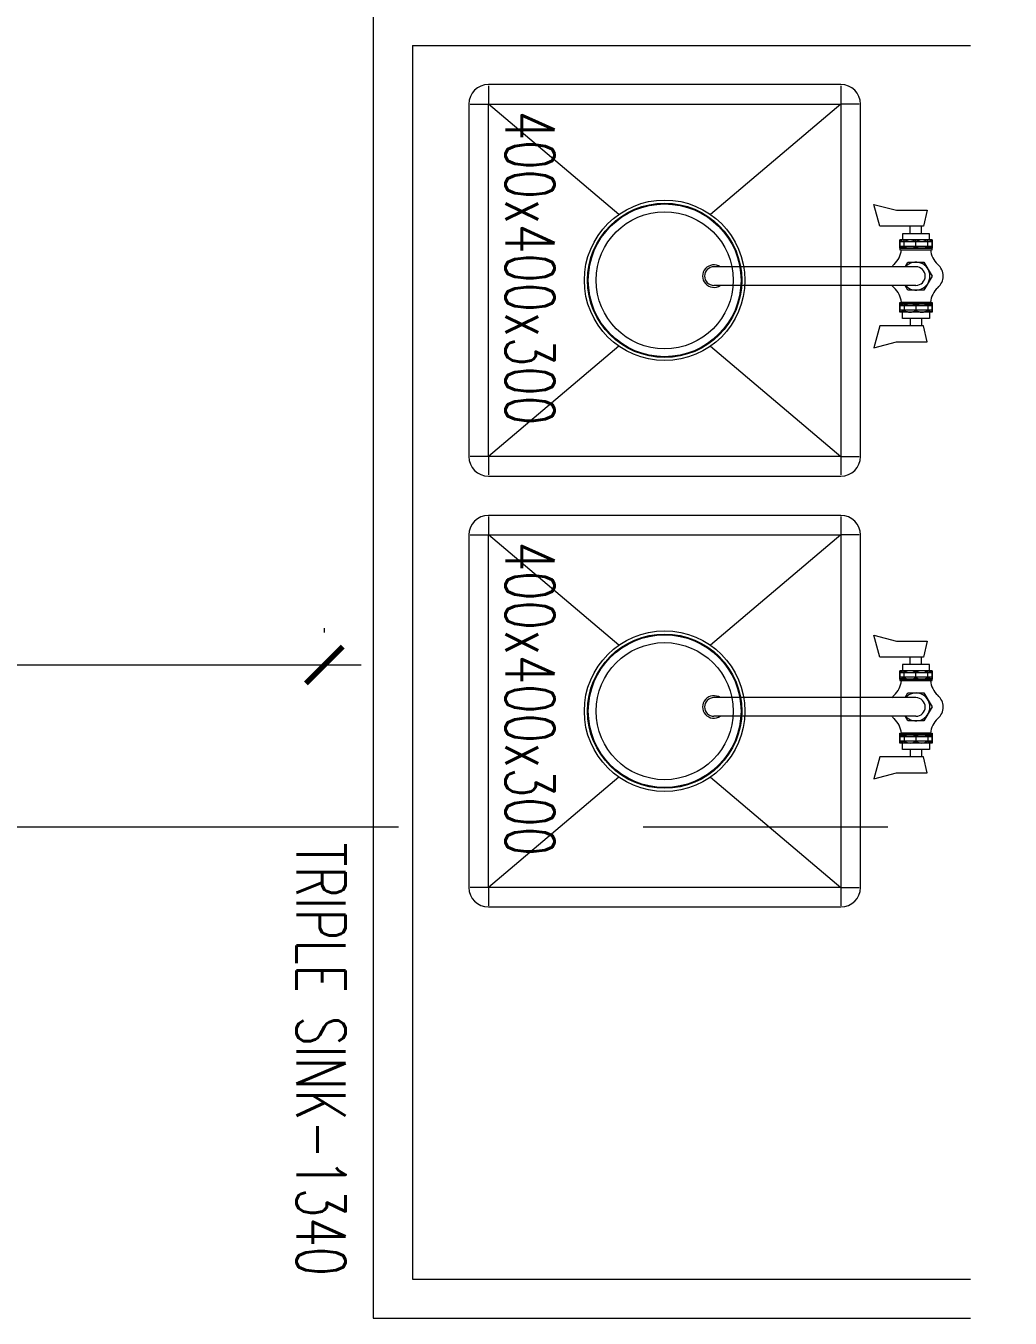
# Model space of a CAD drawing. Header units: millimetres. Extents: x 886808 to 1650903, y -1008069 to 230892.
# Drawn here: x 938053 to 939058, y -347901 to -346581 of the extents above; entities that cross this region are included whole.
import ezdxf

# ---------------------------------------------------------------- set-up
doc = ezdxf.new("R2010")
doc.units = ezdxf.units.MM
doc.linetypes.add('CENTER', pattern=[2, 1.25, -0.25, 0.25, -0.25])
doc.layers.get('0').update_dxf_attribs({"lineweight": 0})
for name, color, linetype, lineweight in [('8l NET TO', 8, 'Continuous', 9), ('hatch', 250, 'Continuous', 0), ('I-FURN', 252, 'Continuous', 5)]:
    doc.layers.add(name, color=color, linetype=linetype, lineweight=lineweight)
doc.styles.add('MtXpl_simplex8_shx', font='simplex8.shx')

# ---------------------------------------------------------------- blocks, each defined once
blk = doc.blocks.new('TRUC KHU BEP')
at = {"layer": '8l NET TO', "color": 251, "linetype": 'CENTER', "ltscale": 1000, "true_color": 0x636466, "transparency": 33554636}
blk.add_line((-5735.2, 32100), (13215, 32100), dxfattribs=at)
blk = doc.blocks.new('A$C26DD556D')
at = {"layer": 'hatch', "transparency": 33554636}
for p, q in [((5298.6, 23624.3), (5298.6, 22284.3)), ((5338.6, 23584.3), (5338.6, 22324.3)), ((5338.6, 23584.3), (5908.6, 23584.3)), ((5776.2, 23544.4), (5416.2, 23544.4)), ((5416.2, 23543.2), (5416.2, 23524.4)), ((5776.2, 23543.2), (5776.2, 23524.4)), ((5396.2, 23524.4), (5396.2, 23164.4)), ((5397.4, 23524.4), (5416.2, 23524.4)), ((5416.2, 23524.4), (5776.2, 23524.4)), ((5416.2, 23164.4), (5416.2, 23524.4)), ((5549.3, 23411.7), (5416.2, 23524.4)), ((5776.2, 23524.4), (5643.1, 23411.7)), ((5795, 23524.4), (5776.2, 23524.4)), ((5776.2, 23524.4), (5776.2, 23164.4)), ((5796.2, 23164.4), (5796.2, 23524.4)), ((5810, 23422), (5833.2, 23416.1)), ((5816, 23399.6), (5810, 23422)), ((5833.2, 23416.1), (5864.4, 23416.1)), ((5864.4, 23416.1), (5860.7, 23399.6)), ((5860.7, 23399.6), (5816, 23399.6)), ((5866.8, 23392), (5839, 23392)), ((5839, 23392), (5839, 23385.6)), ((5847.1, 23392), (5847.1, 23399.6)), ((5858.7, 23392), (5858.7, 23399.6)), ((5866.8, 23385.6), (5866.8, 23392)), ((5869.5, 23385.6), (5836.3, 23385.6)), ((5836.3, 23385.6), (5836.3, 23375.6)), ((5836.3, 23377.1), (5836.3, 23385.6)), ((5869.5, 23385.6), (5836.3, 23385.6)), ((5836.3, 23377.1), (5836.3, 23385.6)), ((5869.5, 23385.6), (5836.3, 23385.6)), ((5869.5, 23383.6), (5836.3, 23383.6)), ((5869.5, 23379.1), (5836.3, 23379.1)), ((5840.9, 23377.1), (5840.9, 23385.6)), ((5840.9, 23377.1), (5840.9, 23385.6)), ((5852.9, 23377.1), (5852.9, 23385.6)), ((5852.9, 23377.1), (5852.9, 23385.6)), ((5864.9, 23377.1), (5864.9, 23385.6)), ((5864.9, 23377.1), (5864.9, 23385.6)), ((5869.5, 23375.6), (5869.5, 23385.6)), ((5869.5, 23385.6), (5869.5, 23377.1)), ((5869.5, 23385.6), (5869.5, 23377.1)), ((5836.3, 23377.1), (5869.5, 23377.1)), ((5836.3, 23377.1), (5869.5, 23377.1)), ((5869.5, 23377.1), (5836.3, 23377.1)), ((5869.5, 23377.1), (5836.3, 23377.1)), ((5836.3, 23375.6), (5869.5, 23375.6)), ((5836.3, 23375.6), (5869.5, 23375.6)), ((5839, 23375.6), (5866.8, 23375.6)), ((5852.9, 23358.2), (5646.5, 23358.2)), ((5852.9, 23339.2), (5646.5, 23339.2)), ((5836.3, 23321.8), (5869.5, 23321.8)), ((5836.3, 23321.8), (5869.5, 23321.8)), ((5836.3, 23311.9), (5836.3, 23321.8)), ((5836.3, 23321.8), (5869.5, 23321.8)), ((5836.3, 23321.8), (5869.5, 23321.8)), ((5836.3, 23311.9), (5836.3, 23321.8)), ((5836.3, 23320.4), (5836.3, 23311.9)), ((5869.5, 23320.4), (5836.3, 23320.4)), ((5836.3, 23320.3), (5869.5, 23320.3)), ((5836.3, 23320.3), (5869.5, 23320.3)), ((5836.3, 23320.3), (5836.3, 23311.8)), ((5869.5, 23320.3), (5836.3, 23320.3)), ((5869.5, 23318.4), (5836.3, 23318.4)), ((5869.5, 23313.9), (5836.3, 23313.9)), ((5869.5, 23311.9), (5836.3, 23311.9)), ((5869.5, 23311.9), (5836.3, 23311.9)), ((5869.5, 23311.9), (5836.3, 23311.9)), ((5869.5, 23311.8), (5836.3, 23311.8)), ((5867.8, 23321.8), (5837.5, 23321.8)), ((5839, 23321.8), (5866.8, 23321.8)), ((5839, 23321.8), (5866.8, 23321.8)), ((5839, 23305.4), (5839, 23311.9)), ((5840.9, 23320.4), (5840.9, 23311.9)), ((5840.9, 23320.3), (5840.9, 23311.8)), ((5852.9, 23320.4), (5852.9, 23311.9)), ((5852.9, 23320.3), (5852.9, 23311.8)), ((5864.9, 23320.4), (5864.9, 23311.9)), ((5864.9, 23320.3), (5864.9, 23311.8)), ((5866.8, 23311.9), (5866.8, 23305.4)), ((5869.5, 23321.8), (5869.5, 23311.9)), ((5869.5, 23321.8), (5869.5, 23311.9)), ((5869.5, 23311.9), (5869.5, 23320.4)), ((5869.5, 23311.8), (5869.5, 23320.3)), ((5866.8, 23305.4), (5839, 23305.4)), ((5847.1, 23305.4), (5847.1, 23297.8)), ((5858.7, 23305.4), (5858.7, 23297.8)), ((5816, 23297.8), (5810, 23275.4)), ((5860.7, 23297.8), (5816, 23297.8)), ((5864.4, 23281.4), (5860.7, 23297.8)), ((5549.3, 23277.2), (5416.2, 23164.4)), ((5643.1, 23277.2), (5776.2, 23164.4)), ((5810, 23275.4), (5833.2, 23281.4)), ((5833.2, 23281.4), (5864.4, 23281.4)), ((5416.2, 23164.4), (5397.4, 23164.4)), ((5416.2, 23164.4), (5416.2, 23145.6)), ((5776.2, 23164.4), (5416.2, 23164.4)), ((5776.2, 23164.4), (5795, 23164.4)), ((5776.2, 23164.4), (5776.2, 23145.6)), ((5416.2, 23144.4), (5776.2, 23144.4)), ((5776.2, 23104.3), (5416.2, 23104.3)), ((5416.2, 23103.1), (5416.2, 23084.3)), ((5776.2, 23103.1), (5776.2, 23084.3)), ((5396.2, 23084.3), (5396.2, 22724.3)), ((5397.4, 23084.3), (5416.2, 23084.3)), ((5416.2, 23084.3), (5776.2, 23084.3)), ((5416.2, 22724.3), (5416.2, 23084.3)), ((5549.3, 22971.6), (5416.2, 23084.3)), ((5776.2, 23084.3), (5643.1, 22971.6)), ((5795, 23084.3), (5776.2, 23084.3)), ((5776.2, 23084.3), (5776.2, 22724.3)), ((5796.2, 22724.3), (5796.2, 23084.3)), ((5248.6, 22984.5), (5248.6, 22989)), ((5810, 22981.9), (5833.2, 22975.9)), ((5816, 22959.5), (5810, 22981.9)), ((5833.2, 22975.9), (5864.4, 22975.9)), ((5864.4, 22975.9), (5860.7, 22959.5)), ((5860.7, 22959.5), (5816, 22959.5)), ((5847.1, 22951.9), (5847.1, 22959.5)), ((5858.7, 22951.9), (5858.7, 22959.5)), ((4323.5, 22951.5), (5286.1, 22951.5)), ((5869.5, 22945.5), (5836.3, 22945.5)), ((5836.3, 22945.5), (5836.3, 22935.5)), ((5836.3, 22937), (5836.3, 22945.5)), ((5869.5, 22945.5), (5836.3, 22945.5)), ((5836.3, 22937), (5836.3, 22945.5)), ((5869.5, 22945.5), (5836.3, 22945.5)), ((5869.5, 22943.5), (5836.3, 22943.5)), ((5866.8, 22951.9), (5839, 22951.9)), ((5839, 22951.9), (5839, 22945.5)), ((5840.9, 22937), (5840.9, 22945.5)), ((5840.9, 22937), (5840.9, 22945.5)), ((5852.9, 22937), (5852.9, 22945.5)), ((5852.9, 22937), (5852.9, 22945.5)), ((5864.9, 22937), (5864.9, 22945.5)), ((5864.9, 22937), (5864.9, 22945.5)), ((5866.8, 22945.5), (5866.8, 22951.9)), ((5869.5, 22935.5), (5869.5, 22945.5)), ((5869.5, 22945.5), (5869.5, 22937)), ((5869.5, 22945.5), (5869.5, 22937)), ((5869.5, 22939), (5836.3, 22939)), ((5836.3, 22937), (5869.5, 22937)), ((5836.3, 22937), (5869.5, 22937)), ((5869.5, 22937), (5836.3, 22937)), ((5869.5, 22937), (5836.3, 22937)), ((5836.3, 22935.5), (5869.5, 22935.5)), ((5836.3, 22935.5), (5869.5, 22935.5)), ((5839, 22935.5), (5866.8, 22935.5)), ((5852.9, 22918.1), (5646.5, 22918.1)), ((5852.9, 22899.1), (5646.5, 22899.1)), ((5836.3, 22881.7), (5869.5, 22881.7)), ((5836.3, 22881.7), (5869.5, 22881.7)), ((5836.3, 22871.7), (5836.3, 22881.7)), ((5836.3, 22881.7), (5869.5, 22881.7)), ((5836.3, 22881.7), (5869.5, 22881.7)), ((5836.3, 22871.7), (5836.3, 22881.7)), ((5836.3, 22880.2), (5869.5, 22880.2)), ((5836.3, 22880.2), (5869.5, 22880.2)), ((5836.3, 22880.2), (5836.3, 22871.7)), ((5869.5, 22880.2), (5836.3, 22880.2)), ((5836.3, 22880.2), (5836.3, 22871.7)), ((5869.5, 22880.2), (5836.3, 22880.2)), ((5869.5, 22878.2), (5836.3, 22878.2)), ((5867.8, 22881.7), (5837.5, 22881.7)), ((5839, 22881.7), (5866.8, 22881.7)), ((5839, 22881.7), (5866.8, 22881.7)), ((5840.9, 22880.2), (5840.9, 22871.7)), ((5840.9, 22880.2), (5840.9, 22871.7)), ((5852.9, 22880.2), (5852.9, 22871.7)), ((5852.9, 22880.2), (5852.9, 22871.7)), ((5864.9, 22880.2), (5864.9, 22871.7)), ((5864.9, 22880.2), (5864.9, 22871.7)), ((5869.5, 22881.7), (5869.5, 22871.7)), ((5869.5, 22881.7), (5869.5, 22871.7)), ((5869.5, 22871.7), (5869.5, 22880.2)), ((5869.5, 22871.7), (5869.5, 22880.2)), ((5869.5, 22873.7), (5836.3, 22873.7)), ((5869.5, 22871.7), (5836.3, 22871.7)), ((5869.5, 22871.7), (5836.3, 22871.7)), ((5869.5, 22871.7), (5836.3, 22871.7)), ((5869.5, 22871.7), (5836.3, 22871.7)), ((5839, 22865.3), (5839, 22871.7)), ((5866.8, 22865.3), (5839, 22865.3)), ((5847.1, 22865.3), (5847.1, 22857.7)), ((5858.7, 22865.3), (5858.7, 22857.7)), ((5866.8, 22871.7), (5866.8, 22865.3)), ((5816, 22857.7), (5810, 22835.3)), ((5860.7, 22857.7), (5816, 22857.7)), ((5864.4, 22841.3), (5860.7, 22857.7)), ((5549.3, 22837), (5416.2, 22724.3)), ((5643.1, 22837), (5776.2, 22724.3)), ((5810, 22835.3), (5833.2, 22841.3)), ((5833.2, 22841.3), (5864.4, 22841.3)), ((5416.2, 22724.3), (5397.4, 22724.3)), ((5416.2, 22724.3), (5416.2, 22705.5)), ((5776.2, 22724.3), (5416.2, 22724.3)), ((5776.2, 22724.3), (5795, 22724.3)), ((5776.2, 22724.3), (5776.2, 22705.5)), ((5416.2, 22704.3), (5776.2, 22704.3)), ((5338.6, 22324.3), (5908.6, 22324.3)), ((5338.6, 22324.3), (5908.6, 22324.3)), ((5298.6, 22284.3), (5908.6, 22284.3))]:
    blk.add_line(p, q, dxfattribs=at)
for points in [[(5841.9, 23358.2), (5844.6, 23363), (5861.1, 23363), (5869.4, 23348.7), (5861.1, 23334.4), (5844.6, 23334.4), (5841.9, 23339.2)], [(5841.9, 22918.1), (5844.6, 22922.9), (5861.1, 22922.9), (5869.4, 22908.6), (5861.1, 22894.3), (5844.6, 22894.3), (5841.9, 22899.1)]]:
    blk.add_lwpolyline(points, dxfattribs=at)
at = {"layer": 'hatch', "transparency": 33554636, "const_width": 5.62}
blk.add_lwpolyline([(5229.8, 22932.7), (5267.3, 22970.2)], dxfattribs=at)
at = {"layer": 'hatch', "transparency": 33554636}
for centre, radius in [((5596.2, 23344.4), 82), ((5596.2, 23344.4), 78.8), ((5596.2, 23344.4), 78), ((5596.2, 23344.4), 70), ((5596.2, 22904.3), 82), ((5596.2, 22904.3), 78.8), ((5596.2, 22904.3), 78), ((5596.2, 22904.3), 70)]:
    blk.add_circle(centre, radius, dxfattribs=at)
for centre, radius, start, end in [((5416.2, 23524.4), 20, 90, 180), ((5776.2, 23524.4), 20, 0, 90), ((5832.1, 23365.2), 20.4, 64.623, 78.1955), ((5832.1, 23365.1), 20.4, 64.623, 78.1955), ((5832.1, 23397.5), 20.4, 281.8045, 295.377), ((5832.1, 23397.6), 20.4, 281.8045, 295.377), ((5846.9, 23375.6), 10, 53.1301, 126.8699), ((5846.9, 23375.6), 10, 53.1301, 126.8699), ((5846.9, 23387.1), 10, 233.1301, 306.8699), ((5846.9, 23387.1), 10, 233.1301, 306.8699), ((5858.9, 23375.6), 10, 53.1301, 126.8699), ((5858.9, 23375.6), 10, 53.1301, 126.8699), ((5858.9, 23387.1), 10, 233.1301, 306.8699), ((5858.9, 23387.1), 10, 233.1301, 306.8699), ((5873.7, 23365.2), 20.4, 101.8045, 115.377), ((5873.7, 23365.1), 20.4, 101.8045, 115.377), ((5873.7, 23397.5), 20.4, 244.623, 258.1955), ((5873.7, 23397.6), 20.4, 244.623, 258.1955), ((5814.4, 23377.9), 23.7, 313.1378, 354.3822), ((5891.4, 23377.9), 23.7, 185.6178, 226.8622), ((5646.5, 23348.7), 11.5, 55.6988, 304.3012), ((5646.5, 23348.7), 9.5, 90, 270), ((5840.7, 23348.7), 15.6, 130.3103, 142.5321), ((5852.9, 23348.7), 14.3, 221.6691, 138.3309), ((5852.9, 23348.7), 9.5, 270, 90), ((5865.1, 23348.7), 15.6, 310.3103, 49.6897), ((5840.7, 23348.7), 15.6, 217.4679, 229.6897), ((5814.4, 23319.5), 23.7, 5.6178, 46.8622), ((5891.4, 23319.5), 23.7, 133.1378, 174.3822), ((5832.1, 23299.9), 20.4, 64.623, 78.1955), ((5832.1, 23299.9), 20.4, 64.623, 78.1955), ((5832.1, 23332.3), 20.4, 281.8045, 295.377), ((5832.1, 23332.3), 20.4, 281.8045, 295.377), ((5846.9, 23310.4), 10, 53.1301, 126.8699), ((5846.9, 23310.3), 10, 53.1301, 126.8699), ((5846.9, 23321.9), 10, 233.1301, 306.8699), ((5846.9, 23321.8), 10, 233.1301, 306.8699), ((5858.9, 23310.4), 10, 53.1301, 126.8699), ((5858.9, 23310.3), 10, 53.1301, 126.8699), ((5858.9, 23321.9), 10, 233.1301, 306.8699), ((5858.9, 23321.8), 10, 233.1301, 306.8699), ((5873.7, 23299.9), 20.4, 101.8045, 115.377), ((5873.7, 23299.9), 20.4, 101.8045, 115.377), ((5873.7, 23332.3), 20.4, 244.623, 258.1955), ((5873.7, 23332.3), 20.4, 244.623, 258.1955), ((5416.2, 23164.4), 20, 180, 270), ((5776.2, 23164.4), 20, 270, 0), ((5416.2, 23084.3), 20, 90, 180), ((5776.2, 23084.3), 20, 0, 90), ((5832.1, 22925), 20.4, 64.623, 78.1955), ((5832.1, 22925), 20.4, 64.623, 78.1955), ((5846.9, 22935.5), 10, 53.1301, 126.8699), ((5846.9, 22935.5), 10, 53.1301, 126.8699), ((5858.9, 22935.5), 10, 53.1301, 126.8699), ((5858.9, 22935.5), 10, 53.1301, 126.8699), ((5873.7, 22925), 20.4, 101.8045, 115.377), ((5873.7, 22925), 20.4, 101.8045, 115.377), ((5814.4, 22937.8), 23.7, 313.1378, 354.3822), ((5832.1, 22957.4), 20.4, 281.8045, 295.377), ((5832.1, 22957.5), 20.4, 281.8045, 295.377), ((5846.9, 22947), 10, 233.1301, 306.8699), ((5846.9, 22947), 10, 233.1301, 306.8699), ((5858.9, 22947), 10, 233.1301, 306.8699), ((5858.9, 22947), 10, 233.1301, 306.8699), ((5873.7, 22957.4), 20.4, 244.623, 258.1955), ((5873.7, 22957.5), 20.4, 244.623, 258.1955), ((5891.4, 22937.8), 23.7, 185.6178, 226.8622), ((5646.5, 22908.6), 11.5, 55.6988, 304.3012), ((5646.5, 22908.6), 9.5, 90, 270), ((5840.7, 22908.6), 15.6, 130.3103, 142.5321), ((5852.9, 22908.6), 14.3, 221.6691, 138.3309), ((5852.9, 22908.6), 9.5, 270, 90), ((5865.1, 22908.6), 15.6, 310.3103, 49.6897), ((5840.7, 22908.6), 15.6, 217.4679, 229.6897), ((5814.4, 22879.4), 23.7, 5.6178, 46.8622), ((5891.4, 22879.4), 23.7, 133.1378, 174.3822), ((5832.1, 22859.8), 20.4, 64.623, 78.1955), ((5832.1, 22859.8), 20.4, 64.623, 78.1955), ((5846.9, 22870.2), 10, 53.1301, 126.8699), ((5846.9, 22870.2), 10, 53.1301, 126.8699), ((5858.9, 22870.2), 10, 53.1301, 126.8699), ((5858.9, 22870.2), 10, 53.1301, 126.8699), ((5873.7, 22859.8), 20.4, 101.8045, 115.377), ((5873.7, 22859.8), 20.4, 101.8045, 115.377), ((5832.1, 22892.2), 20.4, 281.8045, 295.377), ((5832.1, 22892.2), 20.4, 281.8045, 295.377), ((5846.9, 22881.7), 10, 233.1301, 306.8699), ((5846.9, 22881.7), 10, 233.1301, 306.8699), ((5858.9, 22881.7), 10, 233.1301, 306.8699), ((5858.9, 22881.7), 10, 233.1301, 306.8699), ((5873.7, 22892.2), 20.4, 244.623, 258.1955), ((5873.7, 22892.2), 20.4, 244.623, 258.1955), ((5416.2, 22724.3), 20, 180, 270), ((5776.2, 22724.3), 20, 270, 0)]:
    blk.add_arc(centre, radius, start, end, dxfattribs=at)
at = {"layer": 'hatch', "transparency": 33554636, "style": 'MtXpl_simplex8_shx', "width": 0.7}
for s, p in [('400x400x300', (5433.6, 23517.5)), ('400x400x300', (5433.6, 23077.4)), ('TRIPLE SINK-1340', (5220.3, 22769.8))]:
    blk.add_text(s, height=50, rotation=270, dxfattribs=at).set_placement(p)

msp = doc.modelspace()

# ---------------------------------------------------------------- block references
at = {"transparency": 33554636}
msp.add_blockref('TRUC KHU BEP', (934918.6, -379499.2), dxfattribs=at)
at = {"layer": 'I-FURN', "transparency": 33554636}
msp.add_blockref('A$C26DD556D', (933109.1, -370185.5), dxfattribs=at)

doc.saveas('drawing.dxf')
